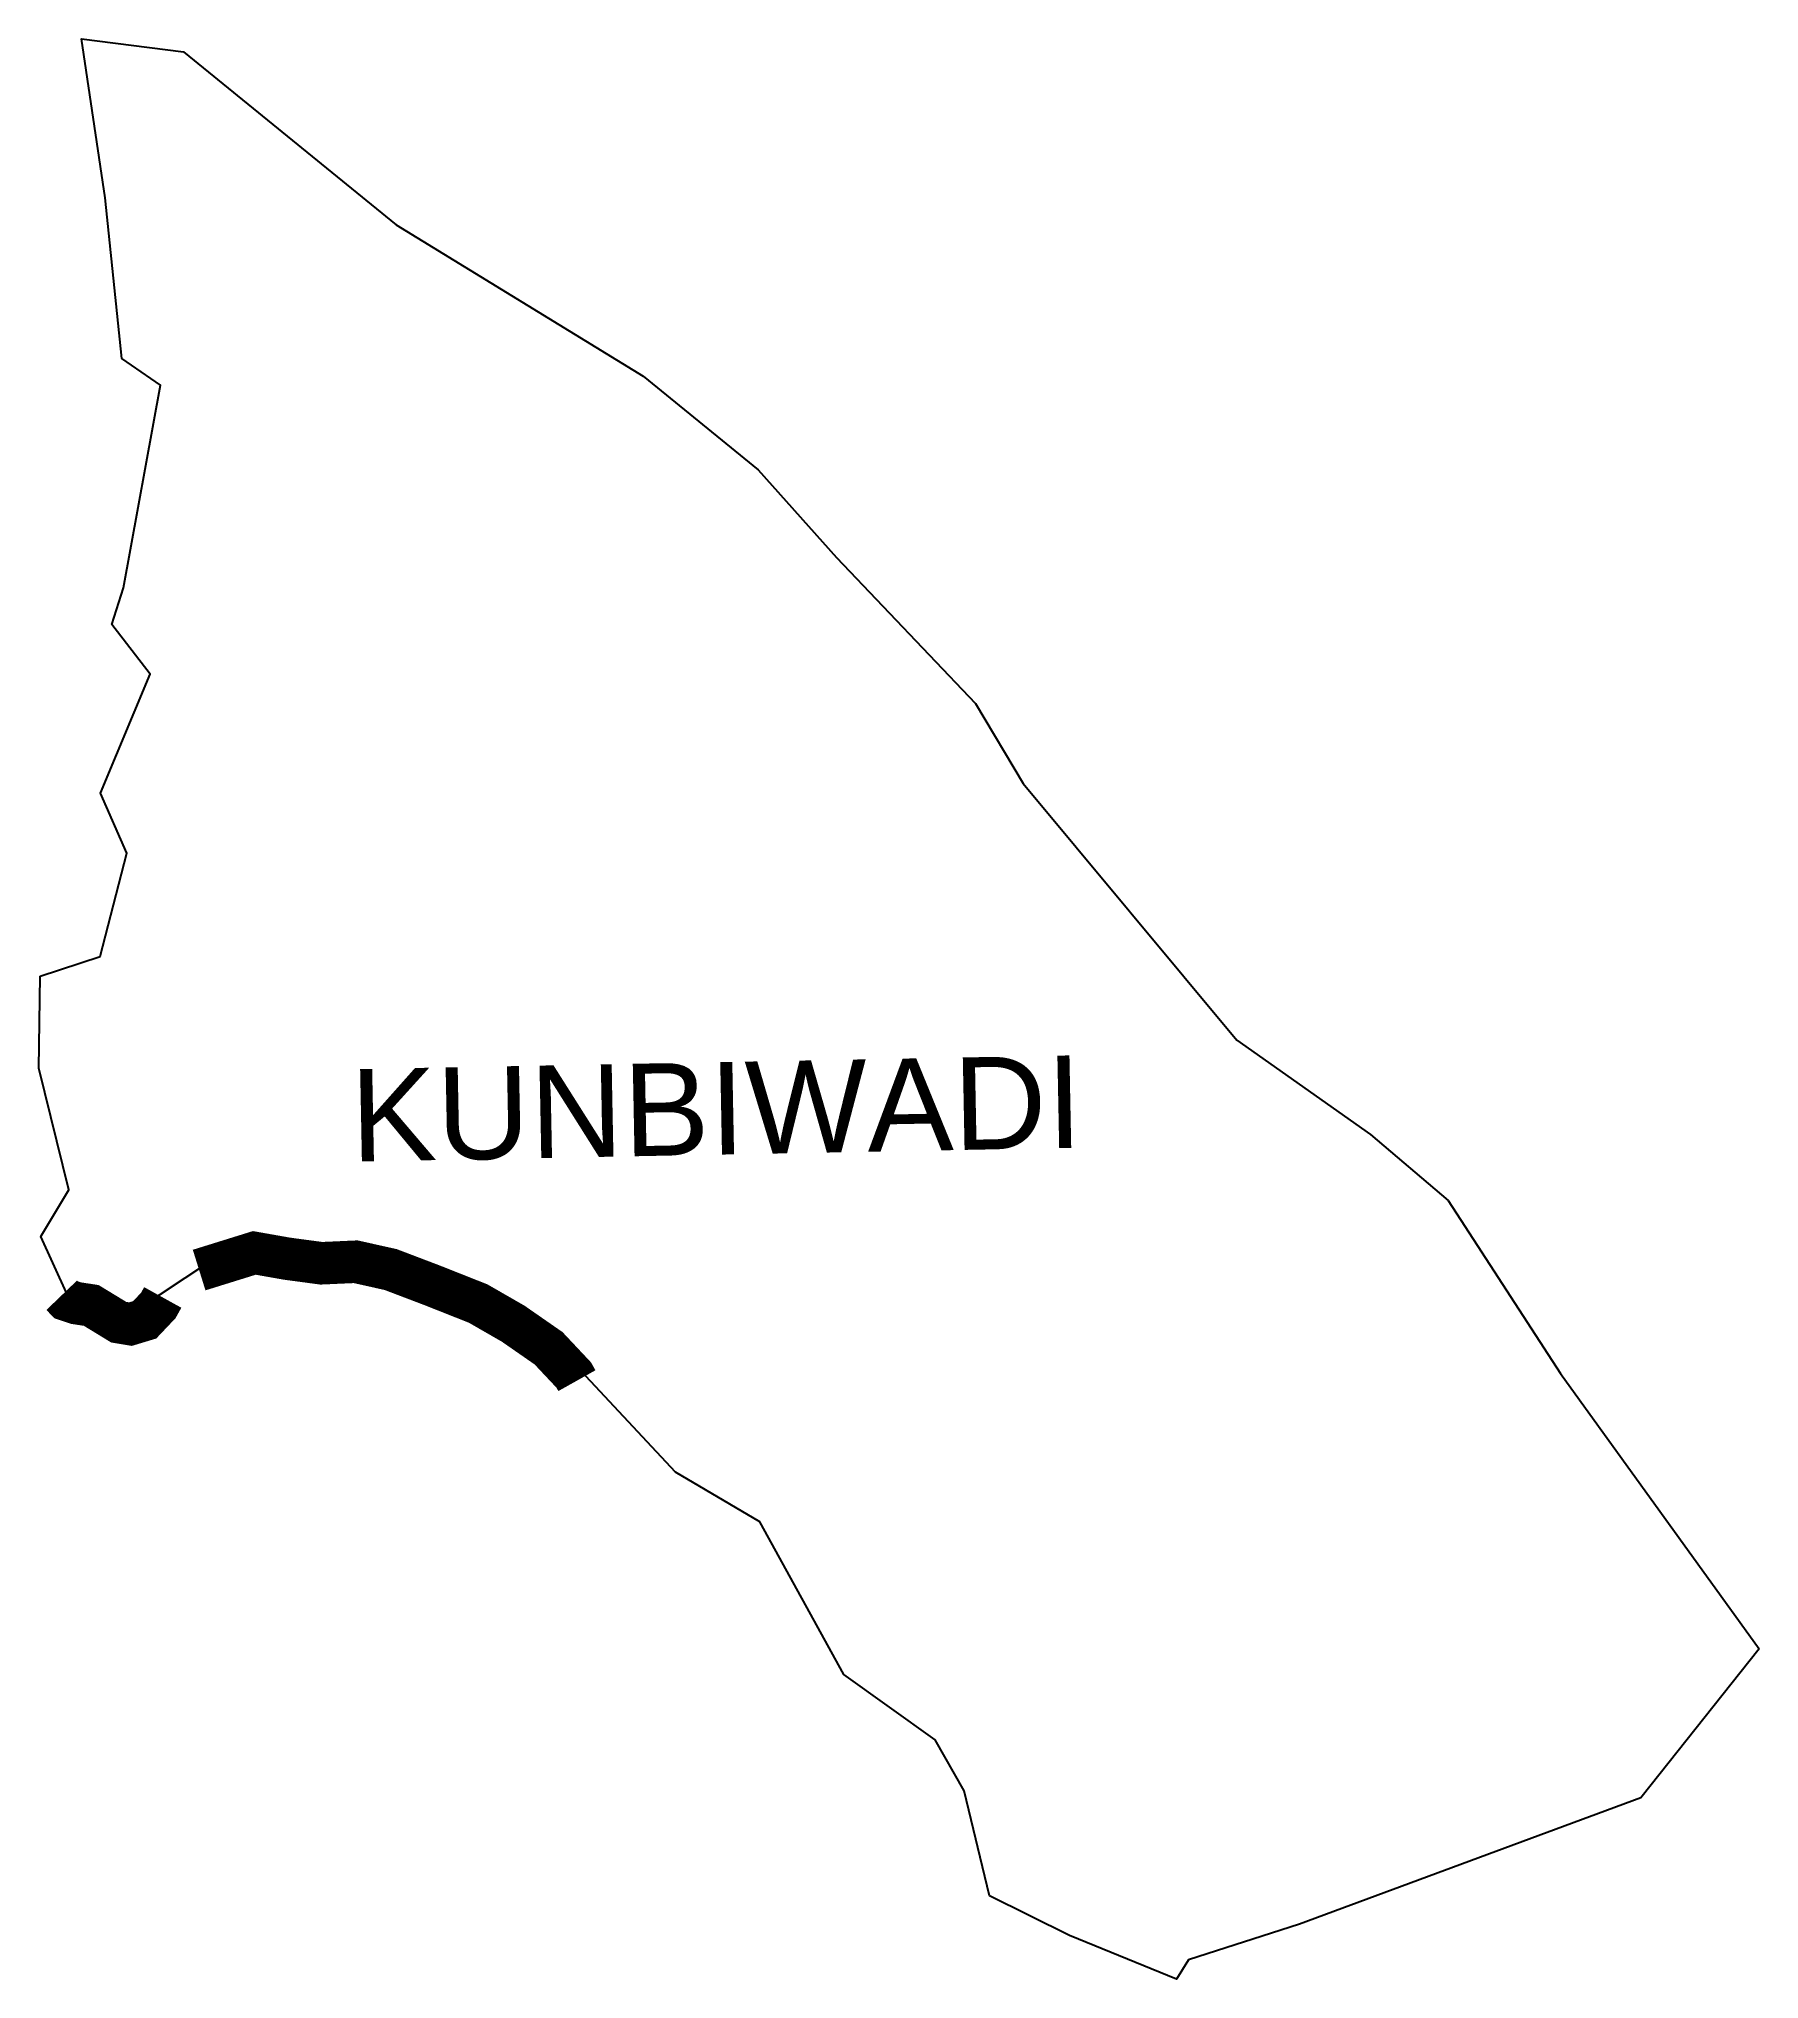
# Model space of a CAD drawing. Header units: metres. Extents: x 274747 to 285391, y 2014892 to 2074814.
# Drawn here: x 283367 to 285391, y 2014892 to 2017175 of the extents above; entities outside this region: 2.
import ezdxf

# ---------------------------------------------------------------- set-up
doc = ezdxf.new("R2010")
doc.units = ezdxf.units.M
doc.header["$MEASUREMENT"] = 0
for name, color, linetype in [('NATURALLY PROTECTED', 3, 'Continuous'), ('village', 3, 'Continuous'), ('VILLAGE NAME', 250, 'Continuous')]:
    doc.layers.add(name, color=color, linetype=linetype)
doc.styles.get("Standard").update_dxf_attribs({"font": 'arial.ttf'})

msp = doc.modelspace()

# ---------------------------------------------------------------- linework, layer by layer
at = {"layer": 'NATURALLY PROTECTED', "const_width": 50, "flags": 128}
for points in [[(274963.1, 2074788.5), (274961, 2074773.3), (274948.2, 2074695.2), (274940.5, 2074656.4), (274929.1, 2074613.7), (274923.8, 2074593.2), (274920.5, 2074578.9), (274916.9, 2074566), (274912.1, 2074547.9), (274908.9, 2074533.5), (274906.4, 2074522.6), (274901.8, 2074509.1), (274895.3, 2074483.2), (274884.1, 2074449.4), (274875, 2074420.6), (274862.6, 2074378.1), (274851.2, 2074342.2), (274850.4, 2074339.1)], [(274794.2, 2074199.6), (274788.1, 2074182.7), (274779.8, 2074162.3), (274773.5, 2074148.3), (274772.1, 2074145.1)]]:
    msp.add_lwpolyline(points, dxfattribs=at)
at = {"layer": 'NATURALLY PROTECTED', "color": 116, "true_color": 0x136734, "const_width": 50, "flags": 128}
for points in [[(283555.8, 2015726.5), (283620.7, 2015746.7), (283659.2, 2015739.9), (283699.6, 2015734.5), (283739.9, 2015736.3), (283781.1, 2015727.1), (283830, 2015708.5), (283884, 2015687.1), (283925.2, 2015663.4), (283966.8, 2015634.5), (283996.4, 2015603), (284000.1, 2015596.4)], [(283394.2, 2015696.9), (283399.4, 2015691.5), (283411.1, 2015687.6), (283428.9, 2015684.9), (283442.7, 2015676.5), (283461.2, 2015665.2), (283475, 2015662.9), (283491.8, 2015668), (283507.8, 2015684.9), (283513, 2015694.3)]]:
    msp.add_lwpolyline(points, dxfattribs=at)
at = {"layer": 'village'}
msp.add_lwpolyline([(283369, 2016072.4), (283439.5, 2016095.3)], dxfattribs=at)
at = {"layer": 'village', "color": 3, "true_color": 0x00ff00}
for points in [[(283439.5, 2016095.3, 0), (283470.9, 2016216.8, 0), (283439.8, 2016287.3, 0), (283498.2, 2016427.4, 0), (283453.3, 2016485.8, 0), (283466.9, 2016529.2, 0), (283510.5, 2016767.5, 0), (283464.9, 2016798.9, 0), (283445.2, 2016987.6, 0), (283417.6, 2017174.8, 0), (283537.4, 2017159.6, 0), (283787.7, 2016956.1, 0), (284078.2, 2016778, 0), (284213.4, 2016667.7, 0), (284305.5, 2016564.6, 0), (284468.9, 2016392.9, 0), (284525.1, 2016299, 0), (284776.2, 2015997.1, 0), (284933.6, 2015886, 0), (285024.7, 2015808.2, 0), (285156.7, 2015604.8, 0), (285390.6, 2015280.9, 0)], [(285390.6, 2015280.9, 0), (285251.2, 2015105.8, 0), (284849.9, 2014957.2, 0), (284719.2, 2014915.1, 0), (284705.4, 2014892.4, 0), (284579.5, 2014943.6, 0), (284485.5, 2014990.3, 0), (284455.5, 2015114.1, 0), (284421.3, 2015174, 0), (284314, 2015250.9, 0), (284215.2, 2015430.2, 0), (284116.2, 2015488.6, 0), (283994.3, 2015619.3, 0), (283906, 2015685.4, 0), (283711.1, 2015753, 0), (283568, 2015736, 0), (283479.9, 2015677.6, 0), (283399.7, 2015699.8, 0), (283369.6, 2015766.1, 0), (283402.6, 2015820.7, 0), (283367.3, 2015964, 0), (283369, 2016072.4, 0)]]:
    msp.add_polyline3d(points, dxfattribs=at)

# ---------------------------------------------------------------- texts
at = {"layer": 'VILLAGE NAME', "insert": (283732.7, 2015962.7), "char_height": 108.748, "attachment_point": 1, "rotation": 1.1028}
msp.add_mtext_dynamic_manual_height_columns('{\\fArial|b0|i0|c0|p34;KUNBIWADI}', width=726.929, gutter_width=543.7, heights=[0], dxfattribs=at)

doc.saveas('drawing.dxf')
